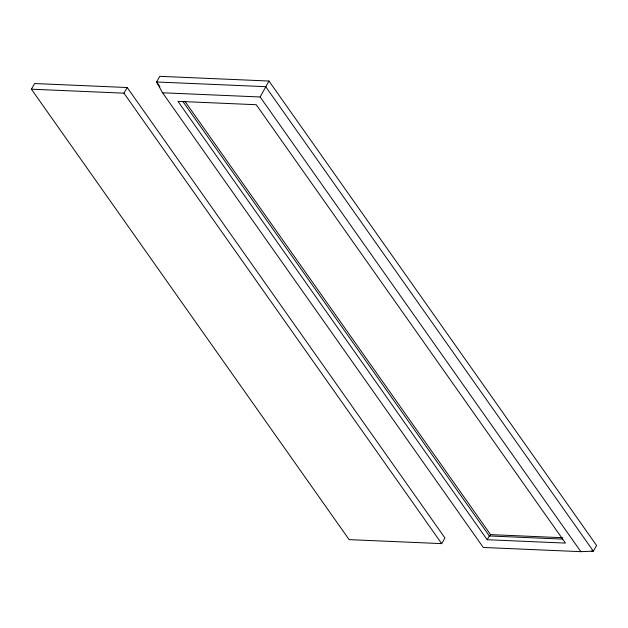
<?xml version="1.0" encoding="UTF-8"?>
<svg xmlns="http://www.w3.org/2000/svg" width="628" height="628" viewBox="0 0 628 628"><rect width="100%" height="100%" fill="white"/><g stroke="black" fill="none" stroke-linecap="round" stroke-linejoin="round"><path stroke-width="0.94" d="M580.861 551.667L260.141 96.979L268.965 81.028L596.6 545.512L593.35 551.164L580.861 551.667L483.285 547.467L162.558 92.779L156.568 81.978L159.818 76.333L268.965 81.028M31.4 89.184L34.65 83.54L127.209 87.52L444.946 537.968L441.696 543.62L349.137 539.633L31.4 89.184L123.959 93.172L441.696 543.62M123.959 93.172L127.209 87.52M487.171 539.719L565.467 543.094L256.255 104.719L177.959 101.351L487.171 539.719L489.338 535.959L562.735 539.114M489.597 536.296L490.562 534.616L562.806 537.733M162.558 92.779L260.141 96.979M591.403 551.078L593.35 551.164L265.715 86.68L156.568 81.978L159.959 86.79M185.15 101.634L490.562 534.616M182.952 101.595L489.338 535.959"/></g></svg>
